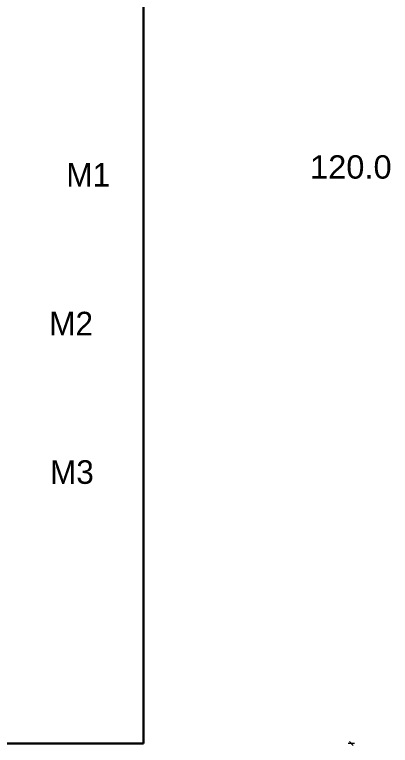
# Model space of a CAD drawing. Header units: inches. Extents: x 59 to 754, y 172 to 990.
# Drawn here: x 604.1 to 754.4, y 459.6 to 751.9 of the extents above; entities that cross this region are included whole.
import ezdxf

# ---------------------------------------------------------------- set-up
doc = ezdxf.new("R2010")
doc.units = ezdxf.units.IN
doc.header["$MEASUREMENT"] = 0
doc.layers.add('svg15406', color=7, linetype='Continuous')

# ---------------------------------------------------------------- blocks, each defined once
blk = doc.blocks.new('block 9')
at = {"layer": 'svg15406', "color": 7, "true_color": 0xffffff, "insert": (722.26, 686.12), "char_height": 9.3456, "attachment_point": 7}
blk.add_mtext('\\fArial|b0|i0|c0|p34;\\W1;120.0', dxfattribs=at)
blk = doc.blocks.new('block 13')
at = {"layer": 'svg15406', "color": 7, "true_color": 0xffffff, "insert": (624.74, 683.07), "char_height": 9.44, "attachment_point": 7}
blk.add_mtext('\\fEthnocentricRg-Regular|b0|i0|c0|p34;\\W1;M1', dxfattribs=at)
blk = doc.blocks.new('block 14')
at = {"layer": 'svg15406', "color": 7, "true_color": 0xffffff, "insert": (617.92, 623.55), "char_height": 9.44, "attachment_point": 7}
blk.add_mtext('\\fEthnocentricRg-Regular|b0|i0|c0|p34;\\W1;M2', dxfattribs=at)
blk = doc.blocks.new('block 15')
at = {"layer": 'svg15406', "color": 7, "true_color": 0xffffff, "insert": (618.23, 564.03), "char_height": 9.44, "attachment_point": 7}
blk.add_mtext('\\fEthnocentricRg-Regular|b0|i0|c0|p34;\\W1;M3', dxfattribs=at)

msp = doc.modelspace()

# ---------------------------------------------------------------- linework, layer by layer
at = {"layer": 'svg15406', "color": 7, "lineweight": 30, "true_color": 0xffffff}
for points in [[(655.62, 913.84), (655.62, 460.3)], [(655.62, 460.3), (353.26, 460.3)]]:
    msp.add_lwpolyline(points, dxfattribs=at)
at = {"layer": 'svg15406', "color": 7, "lineweight": 18, "true_color": 0xffffff}
for points in [[(740.02, 460.3), (737.52, 460.3)], [(739.52, 459.55), (738.02, 461.05)], [(738.77, 460.3), (738.77, 460.3)]]:
    msp.add_lwpolyline(points, dxfattribs=at)

# ---------------------------------------------------------------- block references
at = {"layer": 'svg15406'}
for name in ['block 9', 'block 13', 'block 14', 'block 15']:
    msp.add_blockref(name, (0, 0), dxfattribs=at)

doc.saveas('drawing.dxf')
